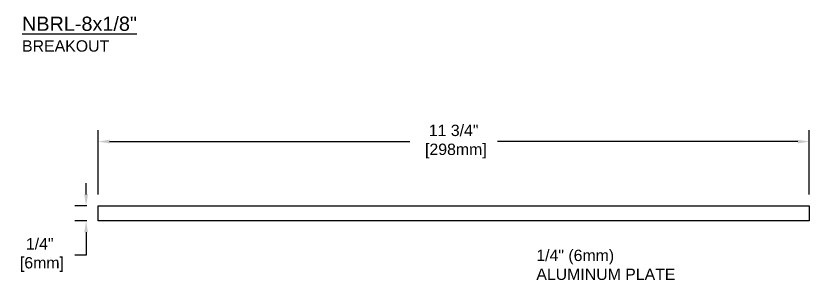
# Model space of a CAD drawing. Header units: inches. Extents: x -3.1 to 46.4, y -1.4 to 10.6.
# Drawn here: x 33.34 to 46.45, y 4.62 to 8.99 of the extents above; entities that cross this region are included whole.
import ezdxf

# ---------------------------------------------------------------- set-up
doc = ezdxf.new("R2010")
doc.units = ezdxf.units.IN
doc.header["$MEASUREMENT"] = 0
for name, color, linetype in [('Dimensions', 3, 'Continuous'), ('Metals', 7, 'Continuous'), ('Text', 2, 'Continuous')]:
    doc.layers.add(name, color=color, linetype=linetype)
doc.styles.add('ARIAL', font='arial.ttf')
doc.dimstyles.new('Arial', dxfattribs={"dimtxt": 0.1875, "dimasz": 0.1875, "dimexe": 0.1875, "dimexo": 0.1875, "dimgap": 0.1875, "dimtad": 0, "dimtih": 1, "dimtoh": 1, "dimdec": 4, "dimzin": 0, "dimdsep": 46, "dimlunit": 4, "dimtxsty": 'ARIAL', "dimcen": 0.1875, "dimadec": 0, "dimazin": 0, "dimtfac": 1, "dimtdec": 4, "dimtofl": 0, "dimtmove": 0, "dimatfit": 3, "dimfxl": 0, "dimfrac": 2, "dimtolj": 1, "dimtzin": 0, "dimarcsym": 0})

# ---------------------------------------------------------------- blocks, each defined once
blk = doc.blocks.new('*D20')
at = {"layer": 'Defpoints', "color": 0}
for p in [(46.448, 6.91), (34.698, 5.849), (46.448, 5.849)]:
    blk.add_point(p, dxfattribs=at)
at = {"layer": 'Dimensions', "color": 0, "lineweight": -2}
for p, q in [((34.698, 6.037), (34.698, 7.097)), ((46.448, 6.037), (46.448, 7.097)), ((34.886, 6.91), (39.848, 6.91)), ((46.261, 6.91), (41.298, 6.91))]:
    blk.add_line(p, q, dxfattribs=at)
at = {"layer": 'Dimensions', "color": 0}
for points in [[(34.886, 6.941), (34.886, 6.879), (34.698, 6.91)], [(46.261, 6.941), (46.261, 6.879), (46.448, 6.91)]]:
    blk.add_solid(points, dxfattribs=at)
at = {"layer": 'Dimensions', "color": 0, "insert": (40.573, 6.91), "char_height": 0.1875, "attachment_point": 5, "style": 'ARIAL'}
blk.add_mtext('\\A1;11 3/4"\\P [298mm]', dxfattribs=at)
blk = doc.blocks.new('*D21')
at = {"layer": 'Defpoints', "color": 0}
for p in [(34.698, 5.849), (34.498, 5.599), (34.698, 5.599)]:
    blk.add_point(p, dxfattribs=at)
at = {"layer": 'Dimensions', "color": 0, "lineweight": -2}
for p, q in [((34.498, 6.037), (34.498, 6.224)), ((34.511, 5.849), (34.311, 5.849)), ((34.511, 5.599), (34.311, 5.599)), ((34.498, 5.412), (34.498, 5.037)), ((34.498, 5.037), (34.311, 5.037))]:
    blk.add_line(p, q, dxfattribs=at)
at = {"layer": 'Dimensions', "color": 0}
for points in [[(34.467, 6.037), (34.53, 6.037), (34.498, 5.849)], [(34.467, 5.412), (34.53, 5.412), (34.498, 5.599)]]:
    blk.add_solid(points, dxfattribs=at)
at = {"layer": 'Dimensions', "color": 0, "insert": (33.732, 5.037), "char_height": 0.1875, "attachment_point": 5, "style": 'ARIAL'}
blk.add_mtext('\\A1;1/4"\\P [6mm]', dxfattribs=at)

msp = doc.modelspace()

# ---------------------------------------------------------------- linework, layer by layer
at = {"layer": 'Metals'}
msp.add_lwpolyline([(34.69831, 5.84913), (46.44831, 5.84913), (46.44831, 5.59913), (34.69831, 5.59913)], close=True, dxfattribs=at)

# ---------------------------------------------------------------- texts
at = {"layer": 'Text', "insert": (33.43944, 8.97284), "char_height": 0.1875, "width": 7.5157046, "attachment_point": 1, "style": 'ARIAL'}
msp.add_mtext('{\\H1.25x;\\LNBRL-8x1/8"\\P}BREAKOUT', dxfattribs=at)
at = {"layer": 'Text', "insert": (41.93921, 4.87373), "char_height": 0.1875, "attachment_point": 4, "style": 'ARIAL'}
msp.add_mtext('1/4" (6mm)\\PALUMINUM PLATE', dxfattribs=at)

# ---------------------------------------------------------------- dimensions: what is measured, and where the dimension line sits
at = {"layer": 'Dimensions'}
dim = msp.add_linear_dim(base=(46.44831, 6.90998), p1=(34.69831, 5.84913), p2=(46.44831, 5.84913), dimstyle='Arial', override={"dimpost": '\\X'}, dxfattribs=at)
dim.commit()
dim.dimension.update_dxf_attribs({"geometry": '*D20', "text_midpoint": (40.57331, 6.90998), "dimtype": 160})
dim = msp.add_linear_dim(base=(34.49846, 5.59913), p1=(34.69831, 5.84913), p2=(34.69831, 5.59913), angle=90, dimstyle='Arial', override={"dimpost": '\\X'}, dxfattribs=at)
dim.commit()
dim.dimension.update_dxf_attribs({"geometry": '*D21', "text_midpoint": (33.73177, 5.03663), "dimtype": 160})

doc.saveas('drawing.dxf')
